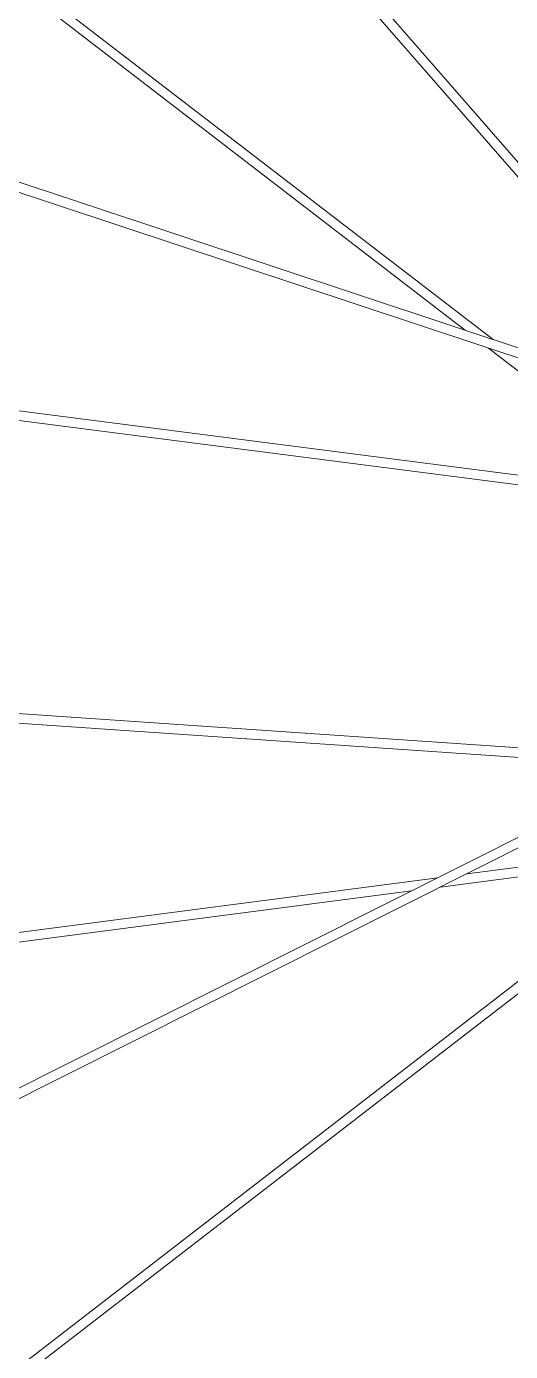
# Model space of a CAD drawing. Header units: inches. Extents: x -26 to 158, y -1 to 132.
# Drawn here: x -18.69 to -15.67, y 96.1 to 104.36 of the extents above; entities that cross this region are included whole.
import ezdxf

# ---------------------------------------------------------------- set-up
doc = ezdxf.new("R2010")
doc.units = ezdxf.units.IN
doc.layers.add('ZANO_R', color=7, linetype='Continuous', lineweight=0)

msp = doc.modelspace()

# ---------------------------------------------------------------- linework, layer by layer
at = {"layer": 'ZANO_R'}
for p, q in [((-18.54004, 106.77077), (-14.3176, 101.92531)), ((-14.20565, 101.88818), (-18.49481, 106.81019)), ((-19.69471, 105.34694), (-15.95041, 102.46697)), ((-15.77736, 102.40957), (-19.65813, 105.3945)), ((-13.80281, 101.75454), (-20.4173, 103.9488)), ((-20.43619, 103.89185), (-13.8217, 101.69759)), ((-15.80589, 102.35582), (-14.60783, 101.43432)), ((-14.02358, 101.35909), (-20.96841, 102.25327)), ((-20.97607, 102.19376), (-14.03124, 101.29958)), ((-14.6429, 99.79615), (-21.15618, 100.24364)), ((-21.16029, 100.18378), (-14.74832, 99.74325)), ((-14.26355, 99.98651), (-20.49228, 96.86093)), ((-20.46537, 96.80731), (-14.23664, 99.93288)), ((-14.14004, 99.55078), (-19.68305, 95.27232)), ((-19.64639, 95.22482), (-14.10338, 99.50328)), ((-14.51202, 99.26366), (-15.94216, 99.07705)), ((-16.10511, 98.99528), (-14.60636, 99.19084)), ((-16.12294, 99.05346), (-20.97773, 98.42001)), ((-20.96997, 98.36052), (-16.2859, 98.97169))]:
    msp.add_line(p, q, dxfattribs=at)
for radius, start, end in [(12.6811, 94.087833, 13.665694), (11.25, 19.821861, 180), (11.25, 180, 13.589659)]:
    msp.add_arc((-11.89898, 100.31436), radius, start, end, dxfattribs=at)

doc.saveas('drawing.dxf')
